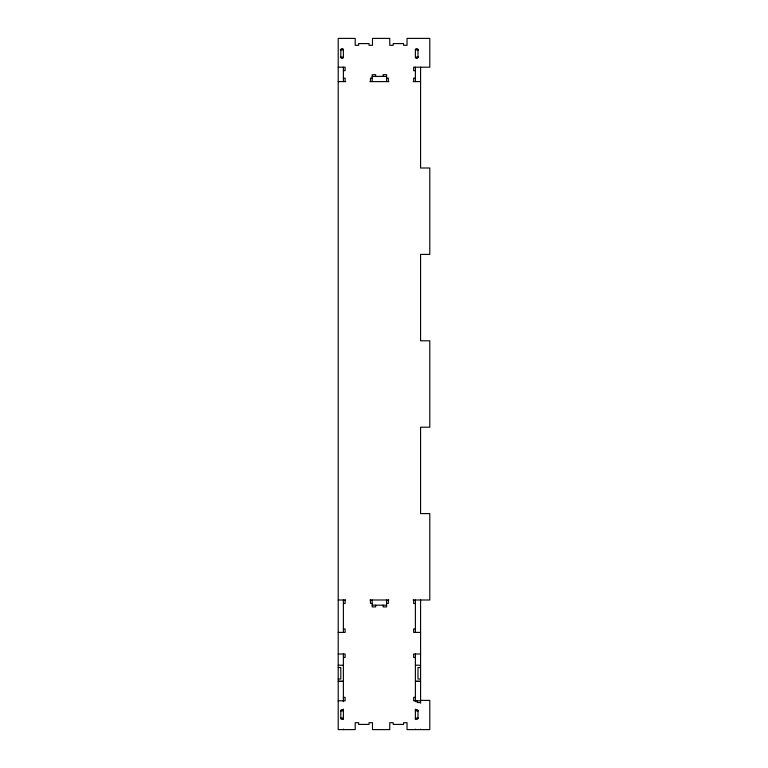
<?xml version="1.0" encoding="UTF-8"?>
<svg xmlns="http://www.w3.org/2000/svg" width="768" height="768" viewBox="0 0 768 768"><rect width="100%" height="100%" fill="white"/><g stroke="black" fill="none" stroke-linecap="round" stroke-linejoin="round"><path stroke-width="1.15" d="M340.282 49.92L343.392 49.92M415.392 49.92L418.502 49.92M340.282 57.12L343.392 57.12L343.392 49.709A0.989 0.989 0 0 0 343.094 49.008L342.797 48.787A1.507 1.507 0 0 0 341.29 48.854L341.098 49.008A0.989 0.989 0 0 0 340.8 49.709L340.8 57.12A1.296 1.296 0 0 0 342.096 58.416A1.296 1.296 0 0 0 343.392 57.12M415.392 57.12A1.296 1.296 0 0 0 416.688 58.416A1.296 1.296 0 0 0 417.984 57.12L417.984 49.709A0.989 0.989 0 0 0 417.686 49.008L417.389 48.787A1.507 1.507 0 0 0 415.882 48.854L415.69 49.008A0.989 0.989 0 0 0 415.392 49.709L415.392 57.12L418.502 57.12M338.208 67.2L345.12 67.2L345.12 70.656L343.392 70.656M415.392 70.656L413.664 70.656L413.664 67.2L429.792 67.2L429.792 38.4L407.04 38.4L407.04 45.312L403.584 45.312L403.584 43.584L393.216 43.584L393.216 45.312L389.76 45.312L389.76 38.4L372.48 38.4L372.48 45.312L369.024 45.312L369.024 43.584L358.656 43.584L358.656 45.312L355.2 45.312L355.2 38.4L338.208 38.4L338.208 729.6L355.2 729.6L355.2 722.688L358.656 722.688L358.656 724.416L369.024 724.416L369.024 722.688L372.48 722.688L372.48 729.6L389.76 729.6L389.76 722.688L393.216 722.688L393.216 724.416L403.584 724.416L403.584 722.688L407.04 722.688L407.04 729.6L429.792 729.6L429.792 700.387L420.576 700.387M372.192 76.416L386.592 76.416M343.392 78.144L345.12 78.144L345.12 81.6M372.202 78.144L370.474 78.144L370.474 81.6M386.602 78.144L388.33 78.144L388.33 81.6M415.392 78.144L413.664 78.144L413.664 81.6M338.208 81.6L345.696 81.6M369.888 81.6L388.896 81.6M413.088 81.6L420.576 81.6M338.208 600L345.696 600M369.888 600L388.896 600M413.088 600L429.792 600L429.792 513.6L420.576 513.6L420.576 427.2L429.792 427.2L429.792 340.8L420.576 340.8L420.576 254.4L429.792 254.4L429.792 168L420.576 168L420.576 67.2M343.392 603.456L345.12 603.456L345.12 600M372.202 603.456L370.474 603.456L370.474 600M386.602 603.456L388.33 603.456L388.33 600M415.392 603.456L413.664 603.456L413.664 600M372.192 605.184L386.592 605.184M343.392 628.944L345.12 628.944L345.12 632.4L338.208 632.4M415.392 628.944L413.664 628.944L413.664 632.4L420.576 632.4M338.208 654L345.12 654L345.12 657.456L343.392 657.456M420.576 654L413.664 654L413.664 657.456L415.392 657.456M338.208 665.194L343.392 665.261M415.392 665.194L420.576 665.261M338.208 667.526L340.8 667.526L340.8 679.046L338.208 679.046M420.576 667.526L417.984 667.526L417.984 679.046L420.576 679.046M343.392 697.344L345.12 697.344L345.12 700.8L338.208 700.8M415.392 697.344L413.664 697.344L413.664 700.8L420.576 700.8M420.576 702.528L417.12 702.528L417.12 700.8M340.474 710.88L343.392 710.88A1.296 1.296 0 0 0 342.096 709.584A1.296 1.296 0 0 0 340.8 710.88L340.8 718.291A0.989 0.989 0 0 0 341.098 718.992L341.395 719.213A1.507 1.507 0 0 0 342.902 719.146L343.094 718.992A0.989 0.989 0 0 0 343.392 718.291M418.31 710.88L415.392 710.88A1.296 1.296 0 0 1 416.688 709.584A1.296 1.296 0 0 1 417.984 710.88L417.984 718.291A0.989 0.989 0 0 1 417.686 718.992L417.494 719.146A1.507 1.507 0 0 1 415.987 719.203L415.69 718.992A0.989 0.989 0 0 1 415.392 718.291M340.474 718.08L343.392 718.08M415.392 718.08L418.31 718.08M420.576 600L420.576 703.171M420.576 729.091L420.576 729.6M415.392 67.2L415.392 81.6M415.392 600L415.392 632.4M415.392 654L415.392 701.664M415.392 709.152L415.392 719.155M415.392 729.091L415.392 729.6M386.592 81.6L386.602 74.688L383.146 74.688L383.146 76.416M386.592 600L386.602 606.912L383.146 606.912L383.146 605.184M375.658 76.416L375.658 74.688L372.202 74.688L372.192 81.6M375.658 605.184L375.658 606.912L372.202 606.912L372.192 600M343.392 67.2L343.392 81.6M343.392 600L343.392 632.4M343.392 654L343.392 701.664M343.392 709.152L343.392 719.155M343.392 729.091L343.392 729.6M343.392 681.302L338.208 681.302L343.392 681.379M420.576 681.302L415.392 681.302L420.576 681.379"/></g></svg>
